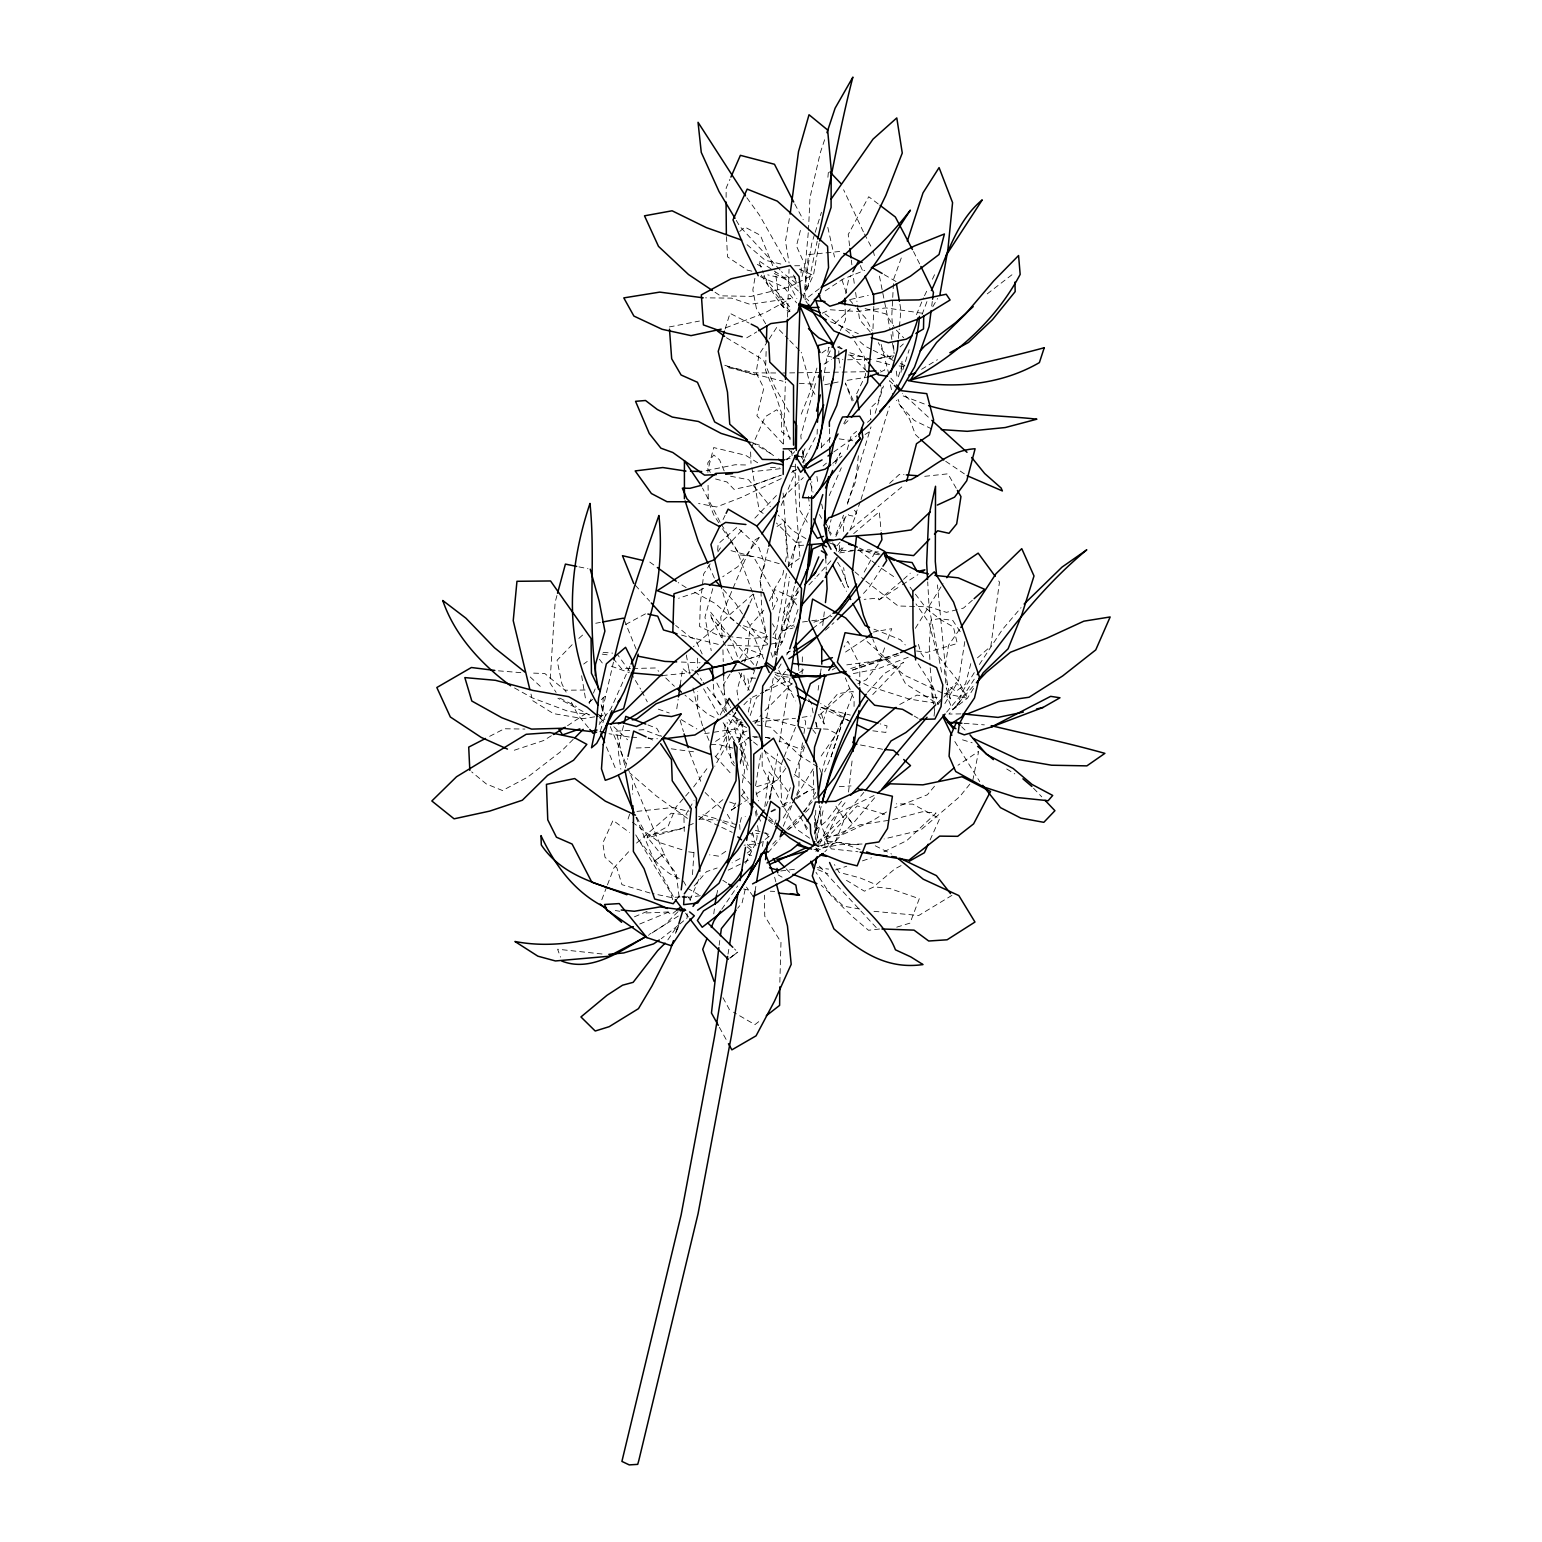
<?xml version="1.0" encoding="UTF-8"?>
<svg xmlns="http://www.w3.org/2000/svg" width="1542" height="1542" viewBox="0 0 1542 1542"><rect width="100%" height="100%" fill="white"/><g stroke="black" fill="none" stroke-linecap="round" stroke-linejoin="round"><path stroke-width="0.75" stroke-dasharray="5 3.75" d="M821.52 447.912L821.52 440.993M838.809 358.207L840.178 367.381M838.829 355.836L838.848 346.41L842.26 348.8M702.497 725.762L697.697 709.05L697.716 691.414M795.344 464.123L795.229 492.071L800.009 558.609M859.723 685.496L859.858 664.949L847.849 641.241L844.014 647.062M726.109 197.357L726.166 187.989L729.964 179.277M811.709 491.146L811.805 481.682M854.056 706.448L854.114 699.374L845.363 677.844M779.847 982.293L780.984 942.181L764.755 916.218L764.447 895.208M802.129 673.777L802.245 664.236M802.283 661.846L802.38 654.695M603.134 697.504L602.883 715.527L583.262 718.649L553.482 713.618L532.665 700.666L530.988 694.016M839.272 550.128L839.388 545.386M817.279 429.216L817.144 433.9L802.476 462.484M766.123 351.46L765.584 370.215L776.262 396.737L790.622 441.359M783.355 444.057L785.398 381.761M787.499 317.054L789.061 269.118M801.03 272.915L801.262 265.725L791.2 265.783M808.471 230.356L809.993 197.569L820.305 152.754L824.739 139.378M813.424 771.193L813.868 799.161M843.416 531.45L844.206 515.086M893.435 283.67L891.816 315.358L892.625 329.294M692.474 874.622L694.208 849.044M717.647 550.475L718.167 543.96L737.076 527.152L758.876 547.564L764.813 564.353L759.994 581.199L762.442 590.49M901.068 372.258L901.993 361.329M827.9 177.272L828.517 170.449M898.427 338.45L899.256 328.986M899.468 326.615L900.913 310.058L899.796 303.485M808.259 232.688L804.924 269.946L807.006 290.937L817.183 241.227M873.003 328.677L873.794 306.376M748.333 712.057L751.243 698.063M858.374 455.777L855.617 481.412L846.288 506.027M934.047 716.163L934.51 711.922M848.524 792.048L852.341 758.548M764.851 806.697L768.957 771.867L773.814 777.476L769.246 799.508M815.757 810.205L815.14 835.34M822.715 625.493L824.623 609.456M931.715 306.048L932.293 301.48M713.773 913.866L714.678 906.735M815.41 839.484L818.378 816.682L821.404 805.541M719.15 945.246L719.786 940.504M818.089 690.141L818.763 685.419M820.421 673.623L821.096 668.9M756.544 840.313L757.218 835.706L751.185 834.781M676.765 708.8L678.152 699.278M680.215 685.014L682.643 668.38L689.447 674.374M814.831 834.183L818.378 816.682M786.459 573.451L775.491 636.191L775.742 654.984L795.325 583.165M802.476 742.839L799.932 759.107L794.034 776.705M803.922 733.529L805.734 721.907L803.729 717.724M964.81 641.568L958.642 680.485L944.648 703.942M823.1 380.99L826.859 357.667L830.984 349.34M728.017 954.093L728.807 949.352M755.58 785.784L761.016 752.592M765.295 726.513L773.448 676.745M776.937 655.408L789.735 577.171M791.297 567.687L795.903 542.321L804.384 541.762M755.04 891.372L756.216 884.26M762.423 846.327L763.579 839.214M770.19 798.91L777.553 753.865M779.5 742.01L789.986 678.017M773.93 656.237L775.356 647.852L784.011 622.216L796.154 598.315M789.35 218.559L785.476 241.13L789.08 262.95M821.732 773.756C827.225 744.632 845.267 719.883 853.266 691.452L837.711 693.688L828.536 704.733L822.175 724.374M754.886 278.292L752.843 289.857L756.409 308.651L765.699 323.781M819.072 243.231L813.54 274.804L804.558 294.079M828.767 347.278L827.187 356.048L831.678 357.012M742.3 782.777L744.555 771.385L739.254 737.481L731.371 736.652L714.717 766.297M783.683 570.309L782.835 574.607L772.349 592.513L772.465 606.372M785.398 561.751L787.114 553.173L784.435 521.948L776.609 526.728M845.768 293.732L848.524 279.854L850.721 275.748M972.751 780.599L978.65 751.32L957.967 765.256M828.652 530.66L831.08 519.635M816.316 841.257L823.813 807.333M716.548 895.266L717.994 888.79M613.465 662.135L599.626 722.35M625.474 767.839L627.517 758.645M745.191 889.445L742.107 902.725L737.654 908.296M802.013 276.519L804.847 264.877L796.443 245.949L800.934 228.447M623.546 725.55L617.918 748.506L620.848 769.207M740.16 822.329L741.336 817.8L745.326 816.373M768.186 548.547L760.418 578.77L761.729 609.919L767.704 642.474M970.805 663.638L965.485 684.07L955.905 691.51L946.769 684.359M556.951 595.501L555.139 602.228L549.954 682.875L556.103 692.377M741.702 673.122L736.96 690.835L738.406 700.068M744.69 662.058L747.658 650.994L750.125 625.493L765.68 608.203M816.161 825.047L821.211 806.505M712.77 588.62L704.964 617.128L711.228 650.647M740.256 763.945L742.126 757.411L741.606 743.302L750.511 736.324M882.159 387.505L878.458 400.477L870.208 408.225L870.787 419.366M847.194 449.666L851.165 435.827L856.6 431.317M783.297 826.261L792.202 804.596M600.339 731.101L605.119 715.372M847.445 504.176L870.999 426.922M875.143 413.295L883.47 386.02M860.301 501.786L854.673 516.377L848.929 515.298L846.5 512.387M860.995 499.512L889.406 406.356M898.408 376.807L903.246 360.905M815.448 383.534L800.799 435.923L801.32 440.472M725.145 328.986L730.002 313.334L749.046 323.049M814.504 234.577L811.728 243.52L805.791 279.68L805.078 299.534L821.366 287.101M815.198 232.341L821.462 212.237M902.802 369.907L909.163 349.706M916.468 314.664L923.504 297.818M675.492 933.411L678.384 924.448M628.076 819.014L630.485 811.612M740.025 762.191L745.962 744.188L737.057 728.364L727.631 732.72L719.632 751.224L715.527 756.852M830.984 756.987L845.498 712.867L830.984 756.987L824.642 771.906M676.071 932.139L678.191 925.72M798.024 609.456L793.687 622.525L794.207 627.093M816.932 368.037L808.972 394.752L800.317 416.475M788.309 566.724L801.05 528.771L809.897 509.226M783.721 807.468L790.352 787.692M747.774 690.469L755.31 668.264M756.062 666.048L767.299 633.569M804.558 747.003L799.296 762.288L798.872 789.369L793.147 802.418M677.266 929.98L678.769 925.701M750.164 715.527L756.524 697.543L763.618 692.165M893.666 279.141L901.704 256.782M737.982 719.382L734.455 729.058L711.556 732.585M884.645 647.852L879.133 662.79L866.411 679.675L857.872 683.819M887.787 639.313L891.739 628.654L873.427 632.066M922.097 314.491L927.05 301.307M766.22 805.907L771.193 792.704M601.804 899.757L606.642 886.997M607.452 884.857L613.909 867.857L630.061 850.182M783.432 758.722L780.04 767.473L781.698 802.823M784.28 756.524L796.115 725.916M774.296 824.623L776.802 818.147M835.841 534.766L843.532 515.201M849.873 530.39L856.697 513.004L854.403 510.229M681.063 828.786L647.158 837.865L648.16 835.321L681.063 828.786L686.807 826.319M589.179 703.615L592.591 695.23M593.439 693.129L595.154 688.946M689.968 900.181L700.241 875.933M781.177 505.429L794.708 473.799L792.993 470.811M735.418 807.545L731.448 810.128L735.804 802.997M829.191 495.637L841.334 467.785M819.669 843.994L827.418 826.377L845.112 802.63M751.532 447.488L765.102 416.764L776.744 409.748L781.428 415.473L781.447 431.741L790.68 438.198M798.024 590.817L792.337 603.751L783.721 639.255L775.144 654.714M930.096 839.947L939.676 818.667L912.748 804.134L896.288 803.845M835.513 463.834L840.448 452.866L833.123 465.086M805.02 448.722L801.339 456.798L805.926 464.2M738.406 742.434L743.283 731.891L740.044 720.095L728.21 713.406M735.515 712.173L726.455 731.428L726.802 750.087L734.262 763.309M749.913 603.115L753.922 594.692M772.831 609.726L777.65 599.549L753.537 556.758L729.289 550.205M924.506 295.756L927.455 289.568M932.409 279.237L935.358 273.05M856.658 393.73L865.486 375.342L864.252 356.549L854.326 340.821M845.748 714.1L835.918 734.628L819.091 759.03M723.063 519.558L725.087 515.394M840.274 330.566L845.44 320.158L845.093 307.07M798.255 587.714L783.548 612.444L791.085 625.204L782.623 630.697L793.051 628.037M745.499 863.327L755.117 844.168M835.86 536.481L847.406 513.621M769.458 600.956L774.894 589.661L791.123 597.062L797.715 606.372M720.133 714.987L726.88 702.574M864.214 572.101L875.278 551.882M629.926 666.144L611.075 708.376L599.106 724.528M843.782 423.53L846.095 419.385M773.255 634.475L775.954 629.695L772.465 623.778M803.922 745.557L801.705 749.47L779.038 741.085M803.17 813.945L798.332 822.252L787.519 830.271M804.384 811.863L816.47 791.123M932.756 306.762L937.575 298.531M688.445 810.109L683.954 817.723L684.34 834.357M689.563 808.201L694.035 800.587M813.174 768.88L782.353 819.419M915.389 628.307L943.029 583.589M840.66 551.747L843.05 547.795M785.822 768.282L777.072 780.368L755.252 794.593M778.517 668.226L782.006 662.52M786.671 654.926L789.003 651.129M729.964 674.143L723.815 684.089L724.836 696.059M739.774 658.222L745.923 648.257L762.885 654.945M973.542 688.387L967.489 698.16L952.609 709.667L947.231 696.965L946.325 688.156M974.274 672.659L964.058 688.908L955.539 708.298L975.874 676.649M979.363 664.525L1002.377 629.541L1021.035 607.664M710.149 563.909L703.692 573.952L700.376 603.365L699.586 626.495L718.225 635.381L729.366 636.615M717.878 551.843L720.461 547.834M767.897 340.917L758.992 354.544L756.1 372.856L763.849 388.102L756.91 415.762L783.876 444.771M769.169 338.989L776.783 327.309L788.193 338.951M881.716 568.131L869.187 587.155L861.535 595.597M741.201 722.292L735.014 731.563L743.495 750.356L748.121 765.699M891.777 358.766L893.936 355.527M667.859 939.868L677.67 925.412M721.81 909.24L737.635 885.975M759.242 537.618L737.886 566.646L722.735 576.766M867.529 692.281L884.8 673.237L903.766 662.231L871.905 695.481M959.471 629.464L948.523 645.308L944.533 670.519L946.113 685.939M754.925 723.757L761.825 713.927M693.649 786.921L708.684 766.258M785.514 671.252L777.785 681.41L765.391 690.816M841.585 801.146L826.319 821.154L813.925 831.35M741.49 795.749L745.73 790.314M676.225 899.969L680.735 894.379M969.841 784.165L959.683 796.655L920.516 830.251L884.086 838.944M809.126 808.779L789.003 828.864M840.082 542.129L837.017 545.81L829.211 542.784M934.491 786.227L927.397 794.766L894.765 807.738M830.907 560.825L816.855 576.477M838.501 551.766L843.05 546.331M863.848 792.395L845.344 814.388L852.61 823.987L875.721 796.501M937.806 704.424L942.432 698.931M943.974 697.1L956.31 682.431L963.557 692.03L946.615 712.192M821.076 447.565L832.584 435.75M694.131 885.975L706.487 871.673L717.146 867.992M798.717 591.742L791.894 600.339L795.46 604.637M768.167 852.495L780.079 838.809M818.07 795.209L800.896 814.388M688.908 792.318L676.263 806.697L668.11 826.261L647.158 837.865M776.416 495.522L752.689 520.406M782.257 498.239L803.324 477.577M636.538 843.108L671.252 813.212L687.231 814.986M772.696 844.168L777.399 839.137M732.219 540.587L743.745 528.308M808.895 584.881L815.275 578.173M786.805 829.191L799.334 816.026M973.06 686.286L948.947 714.062L963.056 713.85M937.324 703.113L942.066 698.16M572.121 644.691L557.086 660.265L561.905 683.896L566.126 692.088M786.748 459.863L794.708 451.652M735.958 712.886L731.216 717.762L735.707 723.256L742.801 722.812M743.899 704.752L750.222 698.237M765.025 710.669L792.241 683.145M817.588 842.202L845.71 814.407L852.495 823.813L824.835 851.782M573.181 739.37L561.481 751.05L527.46 777.264L502.48 790.526L486.328 783.953L471.659 771.887M678.056 911.63L664.987 924.583L649.317 934.375M844.553 424.069L847.965 420.735M834.993 323.531L850.24 308.94M900.065 346.989L903.342 343.943M889.599 483.359L899.429 474.319L904.036 474.685M722.89 799.623L696.367 821.655M901.8 580.871L879.056 599.819L878.15 598.084L864.195 599.356M903.516 579.329L910.3 573.181M586.211 713.271L567.109 726.012M601.341 699.644L606.392 695.095M578.848 638.427L583.917 633.878M825.452 630.215L833.971 622.679M972.347 600.262L963.519 608.068L959.259 609.148M819.785 714.698L851.473 686.903M635.998 817.221L654.463 861.13L664.062 853.883L627.883 768.359M732.951 955.789L737.77 952.127L734.474 948.928M977.474 657.836L990.831 646.252L999.467 582.105L996.633 578.25M850.798 529.195L902.571 486.289M853.69 533.628L879.325 511.713L881.041 530.409M823.062 466.012L826.435 463.12M867.433 422.296L871.057 419.289M739.717 231.435L744.94 227.098L760.418 235.328L772.754 265.744M865.081 434.497L871.346 430.507M677.96 925.528L661.229 938.712M679.81 924.024L687.154 917.972L687.115 913.307M753.209 593.959L693.38 646.715M864.233 639.525L845.074 652.362M676.88 910.108L671.58 914.387L667.513 912.132M832.641 463.313L842.009 455.989M758.722 1021.671L754.905 1024.64L733.529 1012.207M987.227 293.886L1014.694 272.645M739.967 858.586L732.084 862.826M747.234 853.034L752.689 848.871L745.249 842.857M678.287 916.064L648.43 935.281M592.783 699.374L587.965 703.036L591.029 700.723M730.002 957.987L733.163 955.597M654.463 861.13L664.062 853.883L677.979 880.424M729.867 958.102L737.77 952.127M731.448 810.128L736.594 806.293M812.73 628.442L831.138 614.757M769.188 836.439L759.705 843.474L744.054 845.189M583.686 664.062L587.251 661.441M821.944 352.945L829.268 347.625M874.063 795.479L837.73 813.289L825.49 838.906L831.292 848.89L857.93 851.762M833.759 451.96L856.754 435.692M799.508 672.601L805.02 668.727M725.819 851.3L718.784 856.176L709.513 854.846M788.039 566.28L799.296 558.532M825.278 290.84L842.954 279.102L864.773 270.313M796.308 798.891L808.085 791.104L814.619 788.964M737.404 806.254L747.33 799.778M879.056 599.819L900.432 585.979M902.378 584.726L917.933 574.646M715.584 741.413L725.029 735.283L724.836 722.678M824.064 364.163L831.485 359.363M832.179 669.922L838.116 666.183M886.457 811.979L872.599 820.691L842.202 834.762L826.705 836.747L827.996 841.219L856.6 844.708L861.188 843.744M551.381 735.727L543.516 740.584L511.867 751.031M759.011 537.503L755.098 539.893L744.902 560.189L720.769 617.205L722.388 640.412M951.934 895.382L918.762 915.485L871.269 911.071M921.557 369.328L937.44 359.71M791.605 472.45L795.749 470.002M821.327 846.269L828.131 842.221L821.944 827.09L819.38 805.599M746.752 337.814L756.775 331.877M783.779 630.639L793.879 624.915M899.718 704.521L916.854 695.114L939.772 697.871M786.574 653.191L790.391 651.11M703.653 588.273L695.982 592.456L678.596 598.277M770.884 811.304L775.009 809.049M783.278 804.558L787.422 802.322M795.691 797.831L808.085 791.104M625.628 624.471L645.925 613.6M901.068 865.621L894.861 868.898L876.107 884.703L860.475 878.034L839.156 872.367L834.453 864.599M489.662 736.324L504.33 728.768L524.916 729.058M880.598 372.046L884.8 369.907L880.328 370.311M795.749 283.689L789.408 286.908L751.205 296.372L720.384 295.833L714.409 291.824M797.869 282.61L812.673 275.074L796.655 267.961M728.19 870.151L749.663 859.549M883.913 851.762L906.735 840.66L936.052 813.039L922.289 811.786L891.951 819.804M822.291 313.199L829.615 309.73L856.851 311.445L885.995 307.899L923.774 313.45M771.212 811.863L779.732 807.835M781.871 806.813L790.41 802.784M781.274 478.618L741.451 497.353L716.587 506.971L698.565 503.502M752.361 697.235L762.962 692.262M765.083 691.259L788.444 680.311M817.414 842.664L859.896 824.797L889.657 820.171M688.715 825.51L694.459 823.043M634.437 916.815L647.255 911.341M898.273 653.557L850.721 670.674L899.275 655.003M815.718 851.203L838.212 841.72L860.128 849.565M639.718 924.024L667.416 912.575M813.906 622.158L831.87 616.337M725.704 327.829L765.14 312.756L790.853 298.396L749.855 304.294L731.563 298.126L705.6 297.837M908.219 657.239L878.323 668.669L851.088 674.008M715.546 478.964L726.976 481.991L734.069 489.373L752.92 485.248L779.886 475.476M747.003 731.043L741.008 733.202L739.312 744.593M752.92 485.248L781.466 475.09M792.434 471.197L796.828 469.635M741.066 661.422L759.396 655.35L741.683 661.113M897.174 653.692L848.524 669.228M835.552 869.996L846.77 866.199M862.479 860.86L871.461 857.834M756.563 786.728L777.072 780.368M740.295 719.536L730.754 722.581L725.954 714.505M896.731 927.166L910.011 923.118L919.283 898.716L890.274 888.635L874.083 886.804L864.426 891.18L846.462 880.347M752.804 721.425L763.406 718.321M818.108 846.385L835.533 841.315L844.399 819.188L834.241 803.633M957.119 609.668L946.441 612.347L929.267 606.873L898.099 605.987L865.91 581.199M700.319 895.709L688.542 897.328M850.413 299.476L868.262 295.428M824.719 384.768L838.173 381.992M706.159 470.657L735.091 464.759L748.737 465.029M669.305 326.962L699.432 321.044M785.514 459.323L790.121 458.417M892.298 355.855L876.087 358.997L891.835 355.99M813.925 849.603L839.233 844.746L862.055 844.014M595.732 623.257L600.358 622.409M839.561 552.942L852.996 550.783M847.194 380.334L867.664 377.077M742.743 660.188L747.253 659.475M704.675 733.645L709.262 732.951M886.399 659.475L845.247 665.084M802.11 717.319L810.957 716.008M802.515 622.004L809.396 621.079M811.709 620.771L825.49 618.901M924.718 476.324L947.945 473.818L956.233 488.313M780.753 870.979L796.616 869.013M767.762 636.634L749.412 638.851L731.602 636.865M879.538 928.997L868.493 930.269L852.321 916.468L830.965 895.497L815.988 872.29M780.329 468.691L753.055 471.621M743.167 724.393L739.119 724.836L731.64 709.725M662.328 675.569L690.373 672.717M839.696 251.481L808.548 254.584L803.633 297.587L807.449 303.523M754.655 722.08L763.733 721.232M765.988 721.02L795.499 718.302M754.057 737.423L758.548 737.018M864.657 371.738L782.719 373.01M803.71 545.174L799.142 545.56L776.455 523.027M668.573 911.958L645.828 912.98M839.272 786.69L851.049 785.919M629.772 730.426L616.048 731.178L625.281 767.28M638.928 729.944L643.515 729.694L660.496 736.189M680.099 897.001L670.963 897.463L652.362 893.512M795.132 276.828L779.115 277.521L767.743 274.881M636.962 811.381L672.775 807.507L689.023 811.439M710.862 744.67L718.418 744.439L733.337 748.217M847.56 359.806L871.326 359.132M841.103 550.61L869.63 549.819L879.981 554.233M636.171 747.986L650.396 747.562M630.543 668.534L621.542 668.727L612.02 656.988M632.798 668.476L655.292 667.975L658.762 671.31M747.253 833.624L758.992 833.509M585.093 690.026L564.931 690.218L544.827 673.526L530.448 673.006M775.703 372.971L754.655 372.856L724.451 365.762M770.46 467.38L779.211 467.554M755.561 678.191L747.677 677.94L749.643 687.269M727.805 645.231L758.895 646.31L782.681 641.896L769.612 635.882M520.868 672.64L497.16 670.731M681.333 662.038L700.068 662.752M770.268 891.218L774.682 891.392M812.345 728.364L803.498 727.901L765.526 717.685M814.562 728.479L821.192 728.846M823.409 728.961L827.823 729.193L838.212 734.551M699.297 819.053L718.264 820.113M799.238 383.303L815.448 384.247M629.309 737.018L608.994 733.741M631.642 737.172L638.677 737.596M648.045 738.175L657.432 738.753M964.116 723.352L984.374 724.875M857.545 550.571L878.342 551.94M752.669 736.498L757.006 736.845M765.68 737.539L770.017 737.886M603.115 652.362L612.656 653.133M882.544 749.258L859.048 744.69M788.367 677.111L777.65 675.994L774.257 673.468M602.055 953.997L557.606 949.217L560.498 957.139M872.811 730.812L885.86 732.431L887.035 725.916L880.154 723.873M916.507 651.013L927.031 652.362L957.274 643.477L953.419 626.958L940.504 619.595L926.588 608.762L907.93 584.399M817.106 867.645L828.632 869.11M848.524 354.93L864.214 356.973L867.009 360.558M671.252 748.814L696.309 752.149M889.676 364.606L873.986 360.462M899.14 365.917L903.863 366.572M839.176 438.872L852.977 440.8M602.209 654.116L610.651 655.311M688.638 851.839L695.596 852.842M615.277 910.512L619.845 911.283M757.064 724.971L763.868 726.128M766.143 726.513L770.672 727.265L799.334 755.195L817.53 766.856M798.987 456.316L805.136 457.376M790.121 465.954L796.906 467.149M859.704 909.028L843.513 906.156L821.269 885.301M774.816 672.601L790.603 675.492M730.542 476.208L748.718 479.774L770.383 506.663M878.863 554.812L870.324 553.096L859.453 548.123M578.944 566.878L587.984 568.728M686.325 654.984L688.908 669.324L693.418 670.288M833.933 357.493L842.934 359.402M944.436 693.38L967.836 698.372L959.143 682.181L937.343 654.907L929.016 622.833L915.987 603.905M650.03 893.03L621.966 884.665L616.896 867.992L605.004 857.256L602.806 843.05L613.041 820.344L629.599 832.622M743.63 888.982L750.337 890.428M728.479 367.651L783.028 381.24M751.821 271.161L747.272 270.101L727.535 256.878L726.475 236.639M780.85 264.048L765.044 260.155L745.287 243.173M865.081 308.612L885.706 313.855L893.994 326.538M718.302 644.402L690.43 637.27L675.647 625.435M821.616 707.412L850.297 715.083M765.333 737.23L769.901 738.522M681.564 635.092L695.114 638.947L702.169 653.962M702.959 814.793L721.232 820.19M723.506 820.864L739.485 825.568M779.25 563.678L757.276 557.144L739.736 554.869L730.445 540.799M755.329 830.309L768.841 834.357M754.77 443.691L759.262 445.06L774.701 456.432M962.555 739.832L972.154 742.781M884.549 814.349L857.236 805.868L830.136 834.665L824.45 837.402L825.047 849.064M849.835 352.752L871.789 359.768M681.988 849.738L659.86 842.684L631.815 821.79M751.629 841.122L754.963 842.202M748.198 854.48L751.532 855.559M724.798 365.261L755.291 375.169M729.655 802.013L738.31 805.001M658.28 709.147L669.247 712.982M611.287 666.202L629.271 672.601M924.256 403.965L900.335 394.829M743.475 625.667L767.415 634.88M647.987 724.952L656.853 728.383L661.402 736.498M873.948 629.136L900.412 639.699L905.308 644.961M817.703 869.592L827.9 873.813M830.579 321.719L858.335 333.689M760.322 276.616L783.509 286.735L796.616 302.887M900.277 363.584L906.523 366.302M722.408 822.04L736.903 828.806M942.085 692.898L904.749 675.357L878.844 654.309L872.83 639.12M648.199 737.886L654.406 740.815M698.642 816.277L719.632 826.319M721.733 827.341L732.238 832.352M807.468 700.569L811.516 702.535M931.811 428.984L914.233 420.407L900.22 405.43L898.099 399.282M808.181 700.993L812.461 703.094M821.038 707.277L848.871 720.866M837.306 346.95L841.431 348.993M714.139 717.358L707.72 714.177L684.956 695.095M746.579 727.554L742.357 725.453L741.644 720.827M875.258 845.787L891.565 854.037M871.211 349.282L864.985 346.121L857.853 339.78M873.292 350.323L894.032 360.847M559.785 698.063L576.457 706.544M856.003 679.579L868.3 685.882L909.221 699.046L937.054 703.422L905.636 683.916L897.097 668.187L866.026 640.547M768.803 819.554L774.855 822.696M757.334 264.414L763.695 267.807M774.296 273.454L786.998 280.22L796.867 298.531M686.151 587.637L678.172 582.587M694.555 592.205L715.546 603.674L736.941 623.161M893.647 576.573L878.285 566.145M514.508 687.963L532.26 697.871L567.398 711.016L589.449 714.91L557.896 698.218M914.194 716.047L918.068 718.283M778.151 874.892L782.083 877.167M884.144 274.611L896.056 281.55M687.52 888.25L698.487 894.649M751.378 442.091L773.294 455.083M851.03 721.907L820.633 703.538M681.217 719.594L696.849 728.961M1006.714 768.976L1014.809 773.911M805.868 538.621L792.337 530.352L778.228 515.124M757.7 462.773L745.576 455.275L713.695 447.565L708.298 468.537L710.284 472.469M679.251 878.458C659.533 871.191 649.972 852.379 636.942 838.077M722.793 880.289L726.668 882.814M792.029 684.301L777.496 673.391M945.709 461.289L965.138 474.377M763.174 513.428L759.281 510.768L751.841 467.862M809.627 838.173L795.961 828.748L762.191 767.685L762.114 751.108M796.25 283.439L781.524 271.681M786.998 758.433L790.333 760.804M687.424 818.397L656.333 796L629.444 772.658M649.76 562.04L655.427 566.145M825.047 313.855L856.08 338.18M794.361 774.45L813.347 788.405M726.475 337.737L763.463 360.038L774.643 386.599L790.853 415.241M878.227 203.949L868.724 196.721L848.216 234.519L849.623 246.161M740.835 626.168L729.886 617.648L721.521 587.81M742.646 627.594L753.595 636.114L763.714 658.993M597.679 713.792L604.888 719.42M751.821 740.623L743.36 733.876L742.184 724.528M753.518 741.972L758.606 746.02M764.254 750.53L784.936 767.049M768.475 820.402L773.795 824.777M747.176 846.905L753.826 852.379M858.547 549.8L876.492 564.661M767.839 643.958L755.175 633.319L746 619.286M774.45 676.842L793.571 693.148M854.923 571.909L864.079 579.638M599.298 717.493L602.787 720.442M768.86 816.894L774.238 821.693M928.342 417.15L902.552 393.306M730.195 636.576L710.245 611.711L711.344 617.61L726.59 634.591M890.775 358.38L882.467 350.67L878.323 342.632M530.197 676.957L542.148 688.06M918.955 437.889L915.466 434.651L909.549 419.019L896.519 400.265M798.293 290.937L784.358 277.733L758.452 260.54L763.29 273.088M800.028 292.595L808.74 300.844M613.793 726.706L627.575 739.794M665.739 677.96L674.432 686.286M788.733 449.705L791.798 452.654M741.663 795.903L748.198 802.168M892.741 383.862L889.464 380.701L892.625 394.636M961.649 726.764L965.003 730.002M705.099 792.511L723.911 810.976M761.17 275.151L780.541 303.89L788.772 312.024L790.853 308.246L762.48 274.823M850.741 355.258L867.394 371.873M819.303 866.141L877.359 928.804M815.487 849.334L817.973 851.839L818.166 840.737L814.349 815.371M789.812 340.609L799.585 350.574M786.131 868.821L790.718 873.485M896.365 330.142L903.689 337.833M1033.526 788.213L1041.756 796.848M635.323 585.247L649.683 601.187M715.083 755.985L731.698 774.508M723.237 589.449L735.534 603.269L744.69 617.301M815.834 847.946L818.744 851.242M753.768 664.448L731.64 638.369M734.397 765.854L731.274 762.307L727.111 722.408M742.203 774.72L751.552 785.36M849.43 299.726L855.405 306.55M856.889 308.246L865.852 318.462L872.078 330.547M870.382 332.108L859.626 319.83L857.275 303.851M780.021 269.966L739.909 226.501L736.228 220.352M890.871 378.156L893.762 381.568M726.668 711.594L703.113 682.296M812.769 729.848L815.718 733.433M588.35 727.593L577.73 714.621L571.407 702.323M780.541 303.89L784.435 308.67L778.093 292.382L775.395 272.279M790.005 311.6L767.318 283.555L764.1 275.189M727.997 636.383L732.219 641.742L737.674 657.297M738.926 672.428L749.277 690.218M726.494 701.533L730.561 706.834M599.375 659.186L602.286 663.002M687.693 896.384L690.604 900.22M685.535 913.115L688.445 916.95M753.267 896.5L746.482 887.093M629.483 671.117L617.822 655.003M630.89 672.967L640.624 689.12M787.981 791.682L774.547 773.583L764.292 749.932M923.677 656.853L921.037 653.23L917.625 641.723M746.887 197.8L759.589 215.34L786.536 262.969M722.485 528.752L729.135 538.794M960.203 631.719L952.725 620.385L939.386 618.65L931.098 620.038L929.19 644.383L930.096 665.431M635.728 834.897L669.999 891.546L672.736 899.699M918.126 663.831L933.064 686.961L938.076 704.617M800.028 816.797L807.584 828.478M695.654 670.751L701.861 680.388M765.68 832.526L769.323 838.173M723.121 722.678L734.628 740.892M739.755 748.969L743.591 755.04L747.677 771.347M807.276 522.237L799.7 510.229L798.775 475.322M718.745 522.815L713.753 514.912L708.26 501.285L708.067 484.458M837.614 562.271L841.142 567.938L848.273 587.155M808.702 699.124L811.092 702.959M818.282 714.486L824.276 724.085L820.209 708.973M954.826 741.529L979.729 781.601M742.242 789.215L748.255 798.872M778.71 670.346L795.73 700.974M793.436 275.054L795.691 278.774M720.133 522.218L702.516 488.082M721.348 524.241L737.192 550.648L752.457 592.417M724.74 712.5L713.907 694.343L713.214 682.855M814.928 394.347L811.42 388.449L801.223 352.251M727.323 814.33L732.18 822.657M683.337 880.983L686.479 886.438M703.634 688.85L718.418 714.698M636.653 817.202L649.278 839.6L676.225 873.331L679.579 900.47M819.457 514.546L821.578 518.382M719.401 1027.358L726.205 1039.616M722.967 997.713L729.636 1009.952M794.766 203.968L803.189 219.696M913.519 251.577L919.842 264.299M842.221 583.281L846.462 591.376M641.742 691.24L647.293 701.841M654.637 861.014L673.873 897.772M863.385 231.859L843.609 189.782M864.464 233.96L871.018 246.508M716.876 683.067L724.355 697.427M826.339 524.241L831.35 533.975M711.344 617.61L732.546 659.783M726.282 698.931L730.561 707.566M853.246 400.535L845.324 382.994L852.109 400.939M848.466 587.386L845.748 581.353L843.628 567.61M860.301 265.552L863.154 271.893M758.529 816.605L761.343 822.908M703.441 727.863L708.992 740.468M708.838 565.529L714.582 578.635M832.719 542.726L836.4 551.188M601.091 704.694L605.717 715.661M610.324 726.648L626.958 766.162M606.43 746.945L616.588 771.116M804.712 825.086L807.449 831.601M724.162 470.908L719.594 459.882L713.792 455.006L707.817 462.831L707.932 472.45M624.356 620.269L636.461 649.953M794.593 277.811L798.043 286.253M828.902 530.853L830.598 535.247M834.01 544.056L836.554 550.667M689.467 752.168L701.61 783.548M946.21 687.925L950.258 698.892L946.46 678.557L937.459 584.919M834.839 545.675L836.978 551.477M755.908 845.652L752.4 832.121M819.554 768.147L821.096 772.446M834.877 544.557L836.998 550.918M753.19 594.595L766.798 636.518M771.019 652.536L773.005 658.569M841.971 279.815L846.462 293.481M680.099 720.21L683.453 731.621M810.437 483.205L813.019 492.168M756.043 791.99L758.471 800.857M774.624 877.205L775.838 881.851M813.135 712.886L810.938 701.437M815.525 722.099L817.337 729L816.181 722.138M881.157 344.406L888.847 374.166M873.196 250.691L874.892 257.63M879.422 276.134L890.177 329.892M821.655 503.983L823.216 510.749M827.803 227.368L834.511 257.051M688.908 669.324L689.949 674.008M693.052 688.021L697.697 709.05M802.669 450.303L804.943 461.154M941.584 672.119L929.132 607.741L927.706 581.854M756.255 810.013L757.97 818.975M601.534 705.966L602.845 713.04M581.642 675.743L585.806 700.569M891.064 334.575L894.187 353.523M854.249 283.304L853.015 274.09M855.598 292.44L856.947 301.577M755.484 811.381L756.178 816.142M757.565 825.645L758.606 832.796M896.268 371.14L897.271 378.137M930.192 667.782L933.662 704.174M933.97 706.39L934.895 713.079M808.374 496.293L809.666 505.757M743.899 675.088L745.287 685.072M816.913 476.42L817.819 483.417M851.319 260.135L851.878 264.781M802.592 451.845L803.864 463.217M788.617 566.627L783.105 493.074M791.605 450.881L792.106 455.661M930.886 684.147L932.698 702.439M725.048 698.449L726.089 710.438M739.62 824.488L740.102 831.658M892.76 331.607L893.03 336.252M893.57 345.543L893.975 352.52M798.602 665.855L798.833 670.616M825.741 558.127L826.261 569.923M814.542 822.329L814.928 833.567M750.626 451.96L750.993 463.313M722.928 649.741L723.256 661.557M723.641 675.724L724.142 694.613M829.442 428.772L829.654 442.535M632.567 784.936L632.721 794.169M697.524 658.222L697.582 667.705"/><path stroke-width="1.5" d="M684.417 498.721L684.417 460.788L701.456 485.923M783.182 474.435L783.278 451.151M859.607 706.024L859.723 687.771M726.07 202.021L726.359 234.403M811.67 495.869L811.381 526.612L807.507 569.268L799.932 586.5M853.786 737.134L853.169 751.359M779.789 986.919L779.616 1005.384L766.316 1015.754M595.328 675.569L595.482 664.429L604.907 631.102L599.26 601.573L590.239 569.191M796.173 459.497L796.25 454.948M796.308 450.418L796.636 425.457L794.323 421.371M923.735 315.667L923.504 328.947L915.852 333.496M817.472 422.219L820.228 363.912M766.393 342.073L766.856 325.67M785.476 379.351L787.422 319.445M800.028 304.082L795.344 447.855L793.359 448.761M813.868 761.575L814.542 747.157L820.652 728.923M684.166 896.018L683.626 904.672L697.697 902.995L728.344 858.798L736.941 821.809L739.64 800.703L739.235 780.965L733.684 741.721L737.095 747.388L736.016 780.657L724.875 804.307L715.257 832.507L696.04 876.935L684.301 893.84M898.215 340.821L897.386 350.285L891.083 372.258M872.618 333.111L867.529 382.493L847.233 417.304M681.217 889.85L691.259 808.625L672.235 780.792L671.445 759.589L660.631 743.726M765.545 859.607L767.608 841.893M825.452 602.575L827.09 588.813L826.358 572.294M931.137 310.617L929.113 326.557L914.522 367.112L900.991 390.087L896.654 384.98M932.582 299.206L933.45 292.363L920.882 266.458M714.987 904.364L716.548 895.266M718.823 947.617L711.46 1013.036L718.264 1025.314M720.403 935.763L721.367 928.65L736.189 910.146M819.766 678.345L820.421 673.623M678.499 696.907L680.215 685.014M858.952 710.592L854.017 744.709L834.415 777.939L818.05 797.908M817.164 448.664L832.892 379.274L834.762 367.748L835.109 350.13L830.656 342.305L818.301 345.466C820.267 387.389 834.627 438.583 800.626 472.257L797.561 466.995M919.495 316.418C916.064 361.233 892.741 405.546 858.586 434.15M727.631 956.464L714.428 1037.053L681.14 1214.826L621.908 1461.411L629.252 1464.9L637.713 1464.36L638.851 1460.313L698.063 1213.727L731.371 1035.973L755.04 891.372M729.578 944.61L738.117 892.452M740.064 880.598L745.499 847.425M746.656 840.313L753.248 800.009M761.787 747.851L762.577 743.109M774.604 669.633L776.551 657.779M756.602 881.889L761.247 853.439M790.371 675.647L811.728 545.27M828.613 476.574L826.435 489.778L824.334 525.726L827.514 542.572L823.1 541.762L813.733 518.825M790.14 214.049L798.525 151.521L809.03 114.744L827.649 130.01L831.215 169.909L831.08 207.438L819.824 240.995M818.127 794.419L821.732 773.756M939.984 294.426L947.906 249.496L952.57 202.619L939.078 167.615L923.003 192.866L907.332 241.13M831.562 517.418L850.741 465.819L862.865 437.543L861.573 428.31M613.986 659.88C624.953 610.613 642.32 563.003 658.916 515.471C664.313 565.818 654.618 619.286 631.083 664.062M628.037 756.351L633.685 731.062L646.117 736.903M817.703 238.971C830.425 185.156 838.887 130.607 852.899 77.1L835.109 108.191L826.955 132.689M816.528 411.136L820.344 394.925M796.482 459.477L798.39 451.44L808.143 439.046L823.736 404.929M624.105 723.256L625.782 716.375L645.77 724.085M817.125 856.562L812.306 875.875L833.894 928.862C860.224 951.626 886.303 969.802 923.003 964.56L910.782 956.888L895.459 949.814C881.754 914.946 844.264 896.943 829.577 862.498M824.912 676.167L813.578 720.808L806.061 742.646M768.783 546.234L781.736 487.754L795.306 455.661L810.533 479.678M906.657 481.355L916.488 443.73L929.518 434.863L933.623 419.944L926.761 393.653L899.796 390.512L879.615 411.367M557.549 593.265L565.413 564.102L576.689 566.415M822.002 803.305C831.331 765.083 843.397 726.706 866.218 694.208M822.464 801.859C831.311 765.757 846.288 730.927 867.606 700.396M638.195 654.193L623.604 708.722L611.287 713.156M795.325 583.165L822.811 494.597M782.025 830.502L780.136 836.882L785.456 832.063M678.885 923.6L682.701 911.014M724.451 331.241L718.225 351.364L727.477 392.131L729.752 424.185L744.478 437.273L762.268 459.42L784.512 459.824M789.735 648.854L800.125 617.128L801.532 588.408L756.659 525.918L728.132 509.149L726.109 513.313M797.619 721.463L810.379 683.684L824.257 674.933M830.656 385.693L832.892 379.274M673.488 940.659L669.71 951.337L652.015 985.897L638.465 1008.661L609.186 1026.683L595.212 1031.02L580.948 1016.949L607.028 995.284L622.544 985.203L633.145 982.331L657.644 950.662L665.142 943.164M918.049 317.825C907.428 357.705 877.514 387.1 851.396 417.381M813.174 845.614L814.658 841.527M606.16 725.877L624.163 691.606L633.762 668.168L631.603 659.166L625.57 647.312L606.372 663.831L598.585 698.14L596.079 726.109L591.511 747.793L596.715 743.34L606.16 725.877L611.943 710.669M707.007 938.403L702.709 949.352L714.081 981.406M711.325 927.455L713.907 920.882L720.5 911.187M809.454 579.522L818.783 556.893M825.837 539.527L824.276 543.42L808.278 544.789M825.49 488.004L832.641 470.426M748.41 876.145L755.619 858.508L770.73 801.339L779.77 808.124L779.462 819.862L772.388 837.653L730.927 904.884L702.208 927.262L697.408 920.458L703.538 910.898L717.589 902.224L752.65 865.39M931.368 290.551C946.075 259.654 954.999 222.299 982.254 199.882L946.152 255.336M695.905 807.622L713.002 767.53L710.168 746.598L714.505 725.318L717.878 719.112M730.908 177.099L740.391 155.337L774.47 164.262L793.725 202.002M825.163 540.895L822.503 546.928L827.032 554.985M818.32 377.077L821.192 370.62M928.188 844.206L924.371 852.726L909.337 861.226M736.517 710.033L738.522 705.754L759.127 734.397L762.827 745.499M748.911 605.235C735.361 638.812 705.735 662.289 680.562 687.077C658.376 696.772 640.47 714.466 618.381 723.815M720.037 525.822L710.92 544.577L721.521 587.81M832.025 347.239L839.253 332.648M825.914 803.093L858.817 738.425L896.018 707.373M805.406 573.412L809.473 565.239L812.692 548.952L822.696 544.538L826.531 546.851M742.3 869.707C733.626 888.346 713.541 898.408 697.601 910.165M852.919 271.623L858.393 261.33M726.88 702.574L729.135 698.43L749.335 727.438L750.935 750.318L751.513 813.174L719.035 883.238L693.727 904.595M877.475 547.834L881.908 539.758L881.253 532.742M838.038 433.938L830.001 448.471L805.926 464.2M813.636 575.282L823.216 559.476M825.124 577.44L837.075 557.684M824.218 525.224L828.825 517.726C858.374 508.128 879.711 484.169 911.168 479.562C932.428 468.19 949.583 450.148 975.103 448.761L966.757 480.757L954.556 497.16L937.324 505.063M730.927 904.884L763.097 852.553L760.11 856.215M731.178 672.139L736.093 664.178M977.185 682.547L983.237 672.775L1008.102 648.797L1021.883 614.545L1034.007 575.956L1021.748 548.663L995.978 573.74L960.839 627.478M807.064 821.346L811.767 813.906L815.41 802.071L835.513 801.242L861.766 789.215L892.413 796.25L887.498 828.517L878.921 841.971L865.814 843.898L857.159 865.852L843.609 862.537L821.713 853.786M813.154 497.873C833.624 475.129 829.076 443.132 842.53 416.995L859.684 416.263L863.732 422.778L858.894 436.232L860.378 438.41L813.154 497.873L802.553 497.623L807.391 481.412L814.889 471.91L825.143 469.173L830.772 464.778M946.788 577.73L950.566 571.889L978.168 553.135L995.207 576.303M764.138 810.013L737.558 850.374L727.053 862.73M828.729 670.346L833.837 662.578M882.968 566.222L886.727 560.517L883.778 552.556C854.095 588.967 830.097 634.109 788.906 658.685M821.366 287.101L841.489 257.668L867.259 234.018L885.821 195.391L902.263 153.044L896.789 117.924L873.023 139.146L830.984 199.265M761.825 533.821L777.303 511.115M856.581 584.09L840.351 607.914L832.988 613.388M977.262 674.702C1009.567 629.637 1043.838 585.362 1086.782 549.839L1061.995 567.128L1024.139 604.021M692.994 906.426L695.693 902.706M617.937 702.034L620.539 698.796M849.719 595.251L834.877 613.176M676.225 899.969L673.199 903.708L654.714 899.044L644.055 868.686L633.377 851.473L633.454 814.157L624.953 770.133M841.604 540.278L847.734 532.877M865.39 790.564L927.031 717.261M881.889 789.157L945.073 714.023M810.784 459.689L804.905 466.628L807.333 468.093L822.079 459.901M804.924 584.572L815.814 572.063M801.204 605.717L822.965 580.679M860.012 597.274L837.383 619.653M757.218 525.687L779.057 501.728M850.548 795.325L866.353 778.228L891.025 740.95L905.906 732.508L921.499 719.632L935.743 704.771M920.169 350.901L924.776 345.948L955.674 322.606L973.195 306.646M730.58 542.341L714.119 559.881L699.432 565.374L682.219 574.646L657.239 590.702L674.336 596.754M976.375 682.798L986.34 672.351L1010.453 652.247L1046.96 638.137L1083.853 621.175L1110.163 616.954L1095.745 649.914L1062.631 675.974L1029.073 697.254L998.445 701.61L967.759 713.792L963.056 713.85M855.598 443.344L860.378 438.41M929.633 539.045L913.596 555.602L885.281 552.402M934.452 534.072L937.652 530.776L949.005 533.301L956.676 523.914L960.955 496.582L957.409 490.375M793.571 647.871L812.73 628.442M574.838 737.847L586.847 744.362L573.528 760.264L547.545 775.433L522.352 800.221L489.604 811.131L454.08 818.821L431.837 800.973L456.548 776.744L526.188 734.3L550.031 732.604L574.838 737.847L583.184 729.347M808.818 304.41L805.387 307.687L819.11 307.398M610.825 724.374L674.837 661.402L691.529 648.18M930.346 511.693L911.129 529.928L885.706 533.571L844.476 536.809M974.101 598.701L984.683 589.333L958.237 577.845L934.934 575.417M728.325 959.259L698.642 930.366L689.91 918.859M938.75 781.1L954.209 767.781M799.758 842.992L790.911 850.259L767.01 862.98M884.568 786.863L910.512 765.603L903.708 759.493M814.215 299.803L819.746 295.332M866.064 638.041L871.596 633.569M676.88 910.108L680.408 907.274M815.949 843.84L782.912 867.934L752.554 883.894M823.216 853.439L790.159 877.514L753.267 896.5M877.629 792.896L890.1 783.818L922.887 784.859L962.015 776.763L990.523 791.509L973.6 823.871L957.698 836.323L939.656 836.13L908.874 860.263L860.166 852.148M817.935 635.882L794.169 651.495M828.015 456.027L831.851 453.309M792.125 677.728L797.657 673.873M659.301 940.022L653.538 943.916L623.739 952.937L608.801 954.363M718.957 579.291L709.416 585.15M833.335 358.149L846.327 349.764L842.105 383.785L836.766 405.507L829.326 421.891L829.403 426.479M645.385 936.842C620.906 950.951 591.145 972.636 561.924 961.109M553.347 734.512L565.143 727.226M758.78 330.682L770.807 323.569L786.632 321.43L797.792 311.908L801.416 296.854L799.064 276.596L790.236 265.532L731.178 278.774L701.34 294.869L703.422 324.919L726.571 333.207L742.261 336.792M912.016 335.77L906.272 339.182L888.385 342.71L871.211 337.717M646.349 936.514L608.82 956.271L555.428 960.955L537.869 956.175L514.932 941.487C555.467 949.255 595.019 939.868 633.338 926.665M821.192 287.467C856.947 269.869 886.11 241.323 910.397 210.155C888.905 242.094 870.131 276.924 840.795 302.926L829.808 306.222L820.768 299.842L818.667 293.809M991.448 726.995L1043.067 707.431L1059.971 697.774L1050.661 696.348L991.448 726.995L964.251 734.859L958.18 732.527L959.394 723.603L964.656 714.1L998.059 717.396L1023.348 712.076M949.833 352.752L968.549 342.401L992.489 319.637L1015.176 291.611L1014.944 282.128M485.479 738.483L468.71 747.118L469.828 770.364M878.516 373.125L867.664 377.077M769.439 864.561L806.485 847.637M764.003 853.362L768.109 851.608M900.489 652.613L915.967 646.04M871.326 267.672L914.329 246.026L944.417 233.979L939.039 254.507L910.416 276.211L881.658 292.402L872.733 294.426M579.869 728.884L562.56 734.917L558.936 729.193M757.43 668.515L765.217 665.855L770.557 644.44L770.711 613.157L763.463 592.687L704.771 583.898L673.97 593.805L672.832 631.603L713.445 667.378L738.194 661.691L753.556 669.845M821.5 661.267L832.429 657.644M680.311 910.879L684.821 909.394M739.466 661.826L695.095 671.753M908.951 375.053L915.582 372.933M823.563 536.346L817.376 538.274L811.053 528.251M839.291 302.733L845.96 300.786M596.619 732.122L592.899 733.163L589.873 729.462M1036.532 708.992L1043.067 707.431M632.316 719.863L636.962 718.765L656.179 703.75L691.818 690.276L727.631 671.58L762.249 667.223L752.342 691.51L724.374 716.529L694.902 734.975L662.116 739.042M918.647 571.253L924.892 569.808L921.827 572.14L917.124 571.369L912.093 562.541L896.673 560.69M721.193 329.159L691.028 335.636L662.058 329.275L633.897 316.071L623.797 297.895L659.764 292.113L703.229 297.818M597.005 730.041L590.181 731.467L563.061 728.248L531.605 729.115L501.844 717.743L471.813 701.032L464.836 677.593L495.464 680.311L532.992 690.45L568.651 696.676L587.136 707.18L597.564 716.008M807.025 850.933L776.956 859.453L784.608 867.259M602.671 621.985L623.488 618.149M846.115 671.502L816.2 676.899L799.893 675.724L787.345 669.44M733.722 661.595L738.232 660.882M834.126 666.337L827.437 667.088L792.8 663.503M662.328 675.569L631.642 672.89M725.665 474.281L732.508 473.606M866.893 371.526L875.856 370.716M792.646 677.555L808.49 676.128M678.172 909.703L684.205 909.182M793.282 448.799L783.201 448.857M826.358 675.974L790.603 675.492M716.278 474.647L704.54 475.129L672.813 452.5L660.901 448.182L649.278 433.533L635.555 401.325L645.52 400.496L657.393 409.555L672.331 417.072L698.449 421.486L721.039 433.379L750.26 442.323M919.996 719.401L934.934 719.035L941.063 706.602L942.798 684.879L936.572 667.628L876.916 638.176L845.055 632.683L837.345 662.212L856.253 686.267L874.622 705.253L902.552 709.32L912.247 714.929M685.978 471.1L662.809 467.534L635.169 470.927L651.399 493.536L667.031 501.728L689.544 501.767M690.469 471.235L701.726 471.563M881.947 928.978L914.02 930.134L928.708 941.005L947.116 939.791L974.968 922.039L958.835 895.574L923.273 879.21L898.176 858.547M676.649 661.865L664.949 661.422L638.272 656.237M961.88 723.217L947.386 722.234L955.924 728.768M941.256 429.601L967.258 431.317L1005.268 427.539L1036.86 419.193C1001.298 415.106 963.365 416.167 928.592 405.623M682.393 896.866L686.498 897.174M704.54 663.079L708.992 663.407M906.33 474.878L917.818 475.765M825.028 301.5L815.911 300.709L820.383 315.05L833.933 330.913L850.664 337.852L884.8 331.453L920.343 318.192L950.084 299.996L946.21 294.252L918.897 299.9L891.199 300.343L860.263 306.55L838.906 303.061M778.402 893.088L799.45 895.092L797.156 892.741L795.845 885.089L786.015 879.422M621.195 910.011L634.321 911.264L659.899 906.927L685.67 910.281M884.742 749.489L893.493 750.356L898.601 754.925M745.923 524.511L725.607 522.391L719.343 526.516L707.855 520.386L686.942 498.798L682.335 488.178L690.006 488.313L700.164 485.634L715.816 473.413L737.905 472.353L772.041 462.735L783.336 464.74M991.236 725.665C1028.996 734.744 1067.334 742.801 1104.882 753.363L1086.879 765.873L1051.586 765.217L1018.491 759.551L973.272 738.406M887.132 855.945L873.273 854.268L866.7 851.916M891.758 856.504L896.384 857.063M494.828 670.442L471.389 667.513L436.829 687.52L450.341 716.991L481.162 737.384L507.472 749.084M887.498 376.287L878.188 374.841L868.397 362.331M790.429 893.647L799.45 895.092M794.862 455.584L798.987 456.316M885.243 556.103L889.503 556.951L919.707 571.947L928.419 573.932M647.891 614.044L657.702 616.183L663.484 629.965L677.054 633.82M819.881 854.923L826.531 856.408M642.937 560.459L622.486 555.698L633.723 583.493M826.069 538.89L832.834 540.51M848.659 544.268L853.169 545.328M600.243 731.563L604.618 732.643M769.554 867.818L778.498 870.343M798.852 303.523L810.051 306.704L820.19 292.922L828.555 267.691L827.572 246.392L777.284 201.135L747.195 189.107L732.99 219.851L745.634 250.267L758.221 275.71M857.179 717.107L877.861 723.198M797.079 845.074L807.353 848.273M820.036 312.486L798.775 304.68M646.908 937.632L619.248 903.573L604.56 904.499L606.912 910.031L646.908 937.632L671.483 945.786L686.055 924.236L694.324 915.813L689.602 911.9M710.65 754.423L664.737 737.808M741.683 240.089L706.409 227.638L672.1 210.791L644.498 215.822L658.492 246.373L688.503 274.515L712.404 290.494M811.535 849.102L802.515 845.826L789.755 837.884L775.568 826.223M626.881 894.745L591.781 882.12L572.101 844.033L556.431 837.19L547.757 819.824L546.446 784.358L574.703 778.556L605.293 801.146L635.516 815.159M857.66 788.482L862.074 790.179M792.896 874.333L816.894 883.605M869.534 627.382L865.12 625.609L852.822 603.539M667.32 908.508C625.667 888.153 569.075 886.631 541.3 844.939L540.972 835.61C555.255 865.929 575.397 893.338 606.488 908.045M886.187 556.874L894.456 560.421M826.319 319.869L799.219 304.815M967.085 475.688L1002.377 490.934L1001.105 487.985L984.702 473.567L971.653 457.473M857.275 547.121L839.85 539.16L826.84 541.242L831.022 549.299M856.832 724.701L868.454 730.272M799.373 696.676L805.444 699.605M817.915 846.038L814.157 844.206L810.687 833.278L810.34 824.642L791.451 797.985L793.899 786.42L789.022 768.726L773.467 738.213L753.768 754.173L753.132 801.05L767.068 815.275M812.576 845.479L786.786 832.931L776.031 823.293M797.465 695.77L806.042 699.952M812.461 703.094L816.74 705.176M843.763 253.486L862.113 262.506M833.162 344.926L818.706 337.794L808.509 328.677M899.718 858.162L936.418 875.625L950.527 893.589M751.166 324.128L757.527 327.367L768.764 342.729L769.786 362.119L793.532 385.23L793.552 445.118M849.854 676.437L839.619 671.194L822.387 648.276L808.991 619.942L812.576 599.067L845.691 618.014L861.342 635.343M852.784 742.068L856.928 744.208M510.556 685.766C481.355 664.294 454.659 635.42 442.747 600.493L465.915 618.188L494.462 647.756L525.09 672.216M872.232 267.672L882.159 273.454M747.407 439.721L714.678 421.949L697.466 382.3L681.082 374.995L671.676 358.746L669.479 329.236M821.346 550.88L825.529 553.405L825.741 558.127M1022.905 778.826L1031.887 786.478M606.912 910.031L611.287 912.768M728.595 884.086L732.469 886.592M795.845 686.865L818.725 702.246M943.781 459.979L920.709 439.509M766.451 662.366L775.53 668.823M657.335 567.514L676.263 581.218M778.556 459.265L782.43 462.118M717.242 330.855L724.624 336.368M880.135 205.414L895.343 216.998L912.44 249.553M773.93 670.597L764.986 663.638L769.285 672.505M673.796 623.951L660.843 613.581L651.283 602.961M737.808 836.863L741.529 839.87M761.362 814.581L766.702 818.956M677.94 689.216L681.448 692.165M977.589 746.328L993.356 759.628M853.092 570.347L834.261 552.614M600.185 903.997L621.619 922.289M691.144 675.878L701.359 684.86M931.85 420.349L967.007 452.307M749.817 803.729L753.074 806.871M894.36 385.423L899.275 390.145M959.991 725.145L956.657 721.907L950.45 735.862L949.082 756.255L955.712 771.52L983.719 786.979L1016.005 797.387L1048.136 800.722L1052.704 795.46L1032.061 784.454L1013.171 768.494L986.437 754.308L969.995 734.84M708.086 923.234L732.816 947.308M1045.052 800.317L1054.921 810.687L1043.818 822.329L1020.823 818.108L1000.488 807.642L982.697 785.321M830.039 172.068L840.814 183.44M870.671 375.342L880.521 385.77M715.546 580.814L720.153 585.999M943.029 714.89L950.72 724.027L961.63 716.972L974.486 697.948L979.401 676.899L953.573 602.112L934.298 571.851L912.845 591.299L913.018 627.767L915.64 659.995M953.438 728.826L943.376 716.124M675.338 899.68L684.07 911.187M773.236 858.547L775.819 862.036M745.48 195.853L698.044 122.3L701.263 152.388L719.054 191.594L735.014 218.289M913.384 600.127L884.433 551.265L856.542 536.25L852.398 571.369L863.385 615.239L871.982 636.942M808.74 305.489L833.567 344.29M813.27 865.004L810.88 861.265L813.501 868.416M598.007 705.157C562.117 644.402 568.304 567.996 589.988 503.424C596.272 565.124 585.96 628.23 598.527 689.467M662.54 738.541L677.189 767.241L696.464 798.448L696.232 828.883L699.837 871.23M728.46 1043.722L731.872 1049.851L756.062 1035.838L774.392 1001.336L791.2 964.348L787.48 925.932L776.455 884.164M832.68 565.066L841.161 581.257M848.582 595.424L850.702 599.491M709.397 668.708L713.676 676.899M942.894 716.722L951.857 735.322M600.204 691.433L591.434 673.218L591.087 638.504L550.552 580.968L516.956 581.295L513.235 620.655L529.87 689.582M865.043 276.134L873.601 295.158L873.755 304.121M820.036 352.424L799.508 304.93M707.874 563.35L698.275 541.512L685.149 500.977M600.898 733.78L604.58 742.569M618.438 775.491L634.148 812.827M799.18 677.786L806.312 695.288M764.427 851.338L772.928 872.888M684.108 733.915L688.117 747.6M776.995 868.454L777.766 872.753M896.422 283.747L899.41 301.288M856.986 396.043L858.952 409.864M804.134 465.511L805.097 472.604M849.912 248.493L851.03 257.803M819.091 803.209L816.489 764.215L798.12 725.376L800.529 705.157L796.173 683.935L782.122 656.14L762.712 686.074L761.362 708.78L762.114 748.757M796.019 643.053L798.602 665.855M936.611 575.571L935.3 561.539L935.531 486.25L928.689 516.551L926.665 563.023L927.571 579.503M824.893 511.115L825.799 523.008M826.165 527.769L827.264 542.032M712.231 666.742L713.059 680.542M815.911 858.181L816.046 862.845M844.843 298.358L845.016 304.892M723.371 666.279L723.641 675.724M829.731 447.122L830.02 465.472M632.895 805.714L633.03 814.947M821.674 646.021L821.77 664.178M603.23 744.69L601.476 768.86L605.274 780.291C638.677 769.709 661.614 741.336 681.294 713.811L671.483 716.567L659.301 715.141L636.576 726.513L621.599 722.543L607.278 724.104L603.23 744.69M1044.242 347.74L1039.385 362.601C999.987 385.461 952.185 389.355 908.257 380.566C953.322 368.923 999.158 360.038 1044.242 347.74M913.731 374.802L910.57 379.872C955.828 355.836 995.824 320.177 1020.168 274.399L1018.568 255.529L993.742 280.856L965.196 314.395L936.592 342.517L913.731 374.802"/></g></svg>
